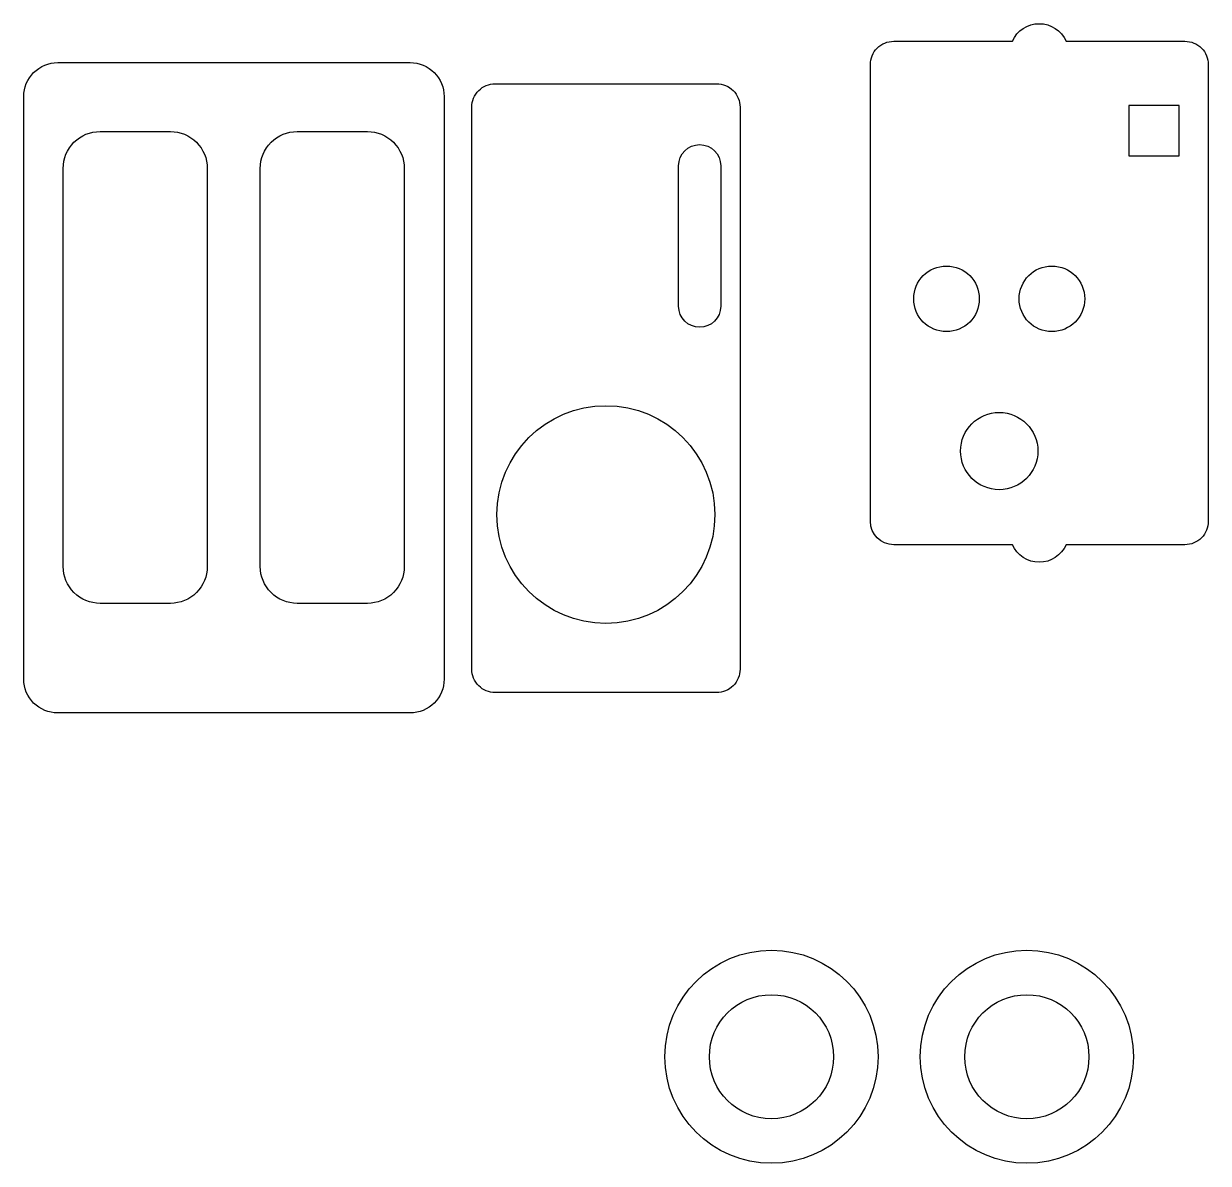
# Model space of a CAD drawing. Header units: millimetres. Extents: x -69 to 32, y 0 to 97.
import ezdxf

# ---------------------------------------------------------------- set-up
doc = ezdxf.new("R2010")
doc.units = ezdxf.units.MM
doc.layers.get('0').update_dxf_attribs({"linetype": 'CONTINUOUS'})

msp = doc.modelspace()

# ---------------------------------------------------------------- linework, layer by layer
for points in [[(5.11, 52.58, -0.414213), (3.11, 54.58), (3.11, 93.58, -0.414214), (5.11, 95.58), (15.24, 95.58, -0.654654), (19.82, 95.58), (29.96, 95.58, -0.414214), (31.96, 93.58), (31.96, 54.58, -0.414214), (29.96, 52.58), (19.82, 52.58, -0.654654), (15.24, 52.58)], [(-66.26, 38.21, -0.414214), (-69.16, 41.11), (-69.16, 90.85, -0.414214), (-66.26, 93.75), (-36.17, 93.75, -0.414214), (-33.27, 90.85), (-33.27, 41.11, -0.414214), (-36.17, 38.21)], [(-28.91, 39.95, -0.414214), (-30.91, 41.95), (-30.91, 89.95, -0.414214), (-28.91, 91.95), (-10.01, 91.95, -0.414214), (-8.01, 89.95), (-8.01, 41.95, -0.414214), (-10.01, 39.95)], [(-65.79, 84.72, -0.414214), (-62.64, 87.87), (-56.64, 87.87, -0.414214), (-53.49, 84.72), (-53.49, 50.72, -0.414214), (-56.64, 47.57), (-62.64, 47.57, -0.414214), (-65.79, 50.72)], [(-48.97, 84.72, -0.414214), (-45.82, 87.87), (-39.82, 87.87, -0.414214), (-36.67, 84.72), (-36.67, 50.72, -0.414214), (-39.82, 47.57), (-45.82, 47.57, -0.414214), (-48.97, 50.72)], [(-9.66, 72.95, -1), (-13.26, 72.95), (-13.26, 84.95, -1), (-9.66, 84.95)]]:
    msp.add_lwpolyline(points, format="xyb", close=True)
msp.add_lwpolyline([(25.16, 90.08), (25.16, 85.78), (29.46, 85.78), (29.46, 90.08)], close=True)
for centre, radius in [((9.61, 73.58), 2.8), ((18.61, 73.58), 2.8), ((-19.46, 55.15), 9.3), ((14.11, 60.58), 3.3), ((-5.33, 8.85), 9.1), ((16.47, 8.85), 9.1), ((-5.33, 8.85), 5.3), ((16.47, 8.85), 5.3)]:
    msp.add_circle(centre, radius)

doc.saveas('drawing.dxf')
